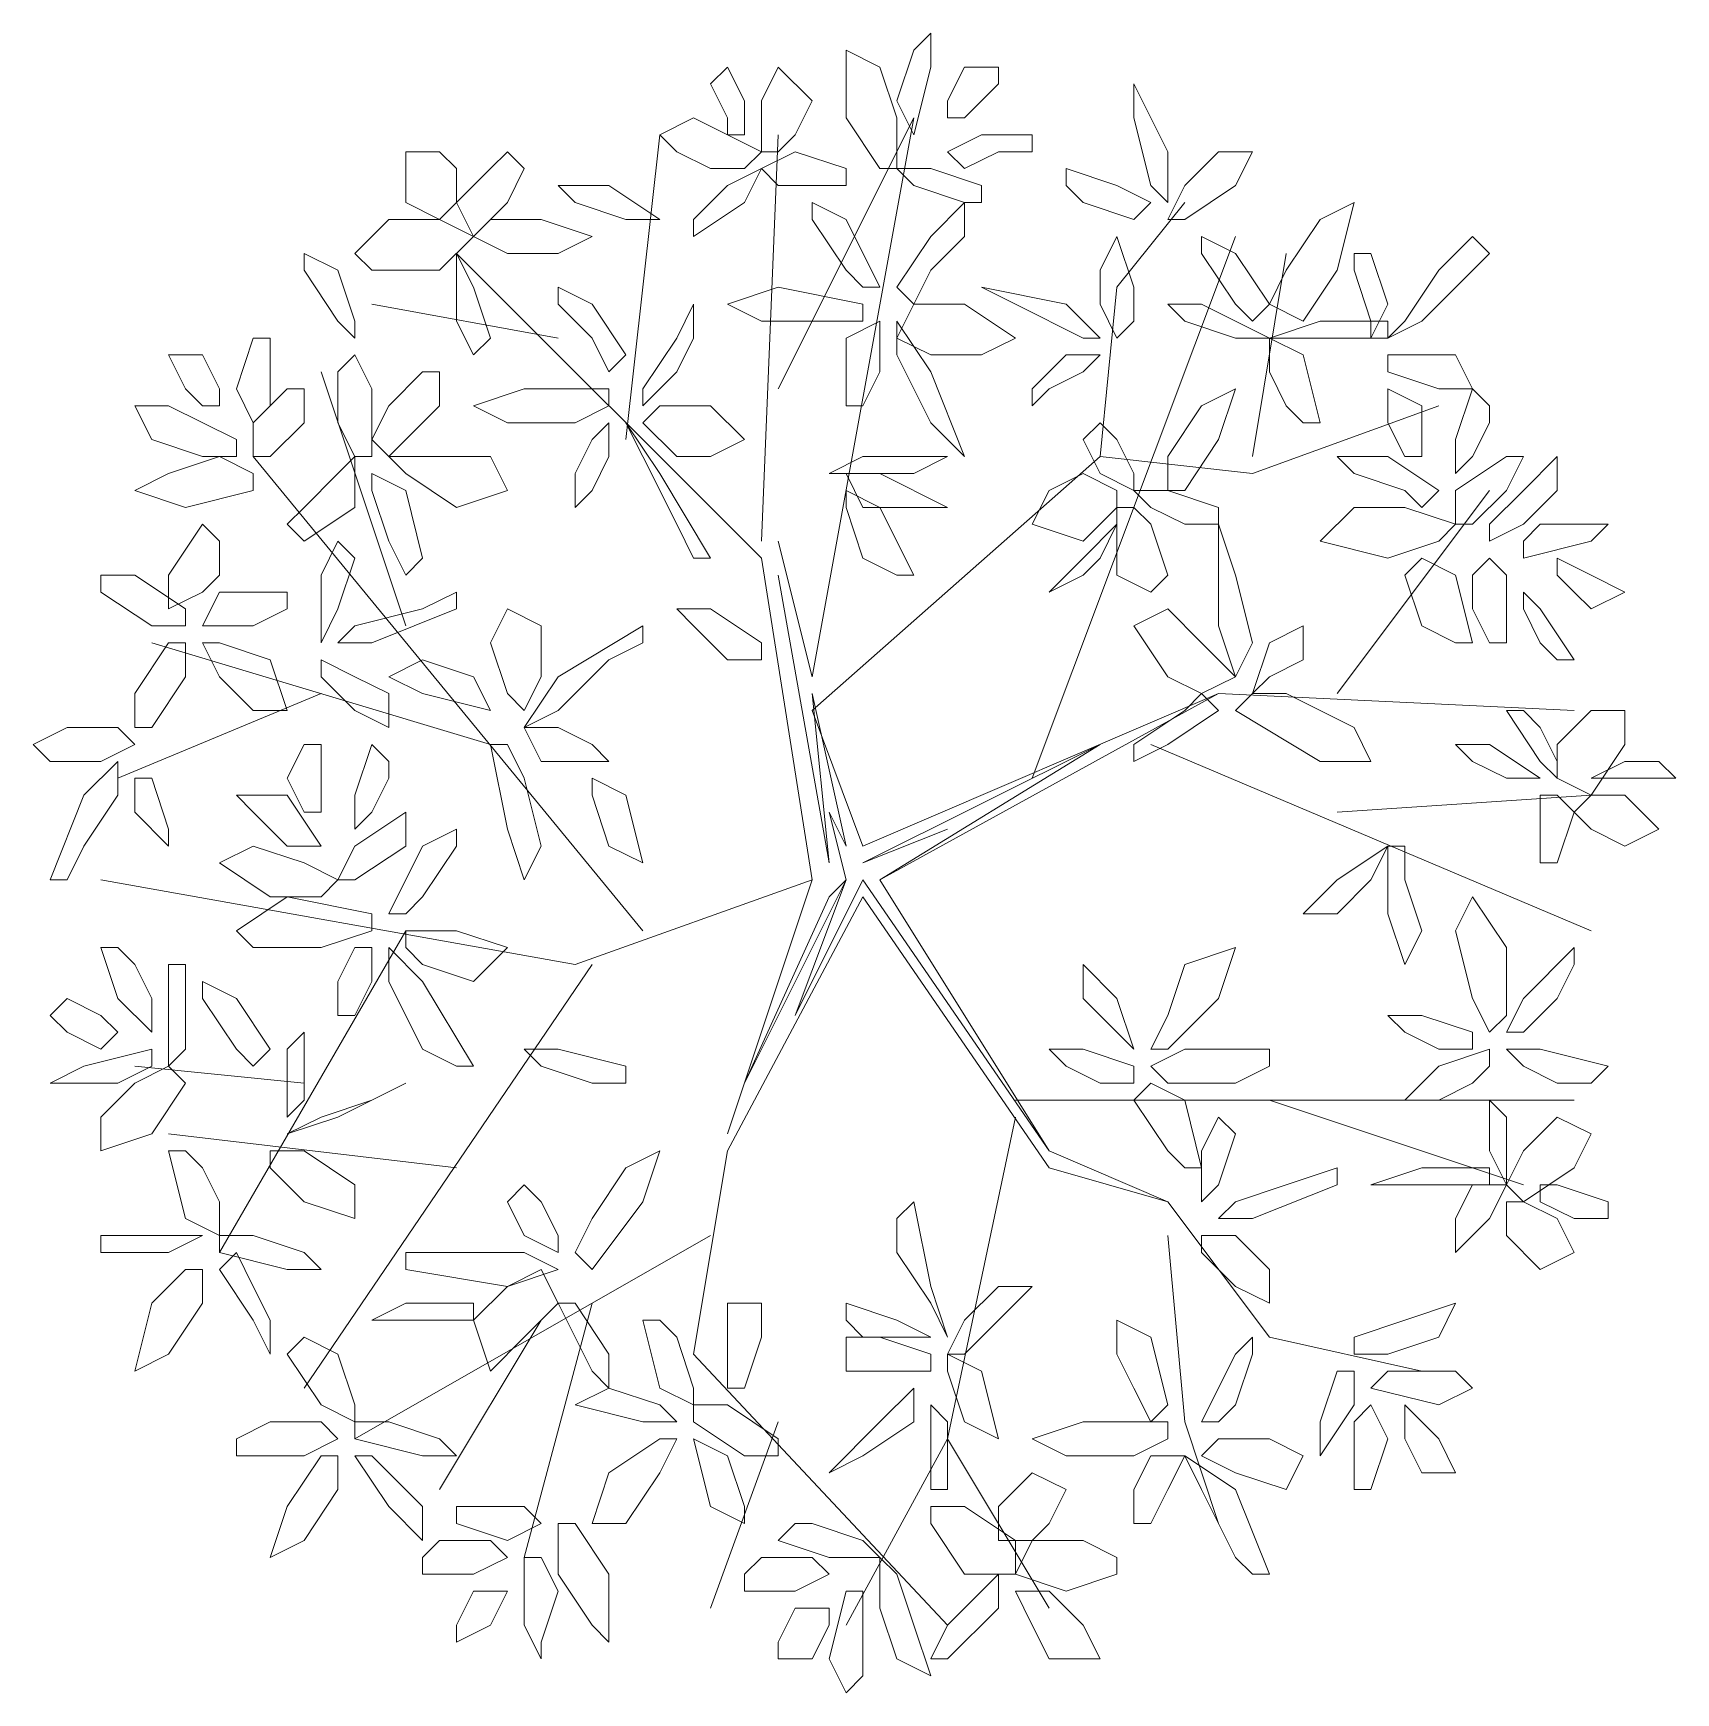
# Model space of a CAD drawing. Header units: millimetres. Extents: x 2529 to 2673, y 1639 to 1859.
# Drawn here: x 2561.78 to 2564.519, y 1718.588 to 1721.356 of the extents above; entities that cross this region are included whole.
import ezdxf

# ---------------------------------------------------------------- set-up
doc = ezdxf.new("R2010")
doc.units = ezdxf.units.MM
doc.layers.add('PDF_0', color=7, linetype='Continuous')

msp = doc.modelspace()

# ---------------------------------------------------------------- linework, layer by layer
at = {"layer": 'PDF_0', "lineweight": 9}
for points in [[(2563.2203, 1721.2426), (2563.2486, 1721.1861), (2563.2768, 1721.299), (2563.2768, 1721.3555), (2563.2486, 1721.3273)], [(2563.2203, 1721.1296), (2563.1921, 1721.1296), (2563.1356, 1721.2143), (2563.1356, 1721.3273), (2563.1921, 1721.299), (2563.2203, 1721.2143)], [(2562.9379, 1721.1861), (2562.9662, 1721.1861), (2562.9662, 1721.2426), (2562.9379, 1721.299), (2562.9097, 1721.2708), (2562.9379, 1721.2143)], [(2563.0227, 1721.1578), (2562.9944, 1721.1578), (2562.9944, 1721.2426), (2563.0227, 1721.299), (2563.0791, 1721.2426), (2563.0509, 1721.1861)], [(2563.305, 1721.2143), (2563.305, 1721.2426), (2563.3333, 1721.299), (2563.3898, 1721.299), (2563.3898, 1721.2708), (2563.3333, 1721.2143)], [(2563.6157, 1721.2143), (2563.6157, 1721.2708), (2563.6722, 1721.1578), (2563.6722, 1721.0731), (2563.6439, 1721.1014)], [(2562.9097, 1721.1296), (2562.8532, 1721.1578), (2562.825, 1721.1861), (2562.8815, 1721.2143), (2562.9944, 1721.1578), (2562.9662, 1721.1296)], [(2563.3898, 1721.1578), (2563.3333, 1721.1296), (2563.305, 1721.1578), (2563.3615, 1721.1861), (2563.4462, 1721.1861), (2563.4462, 1721.1578)], [(2562.4861, 1721.1296), (2562.4861, 1721.0731), (2562.4579, 1721.0449), (2562.4014, 1721.0731), (2562.4014, 1721.1578), (2562.4579, 1721.1578)], [(2562.5708, 1721.1578), (2562.5991, 1721.1296), (2562.5708, 1721.0731), (2562.5143, 1721.0166), (2562.4861, 1721.0731), (2562.5426, 1721.1296)], [(2563.0791, 1721.1014), (2563.0227, 1721.1014), (2562.9944, 1721.1296), (2563.0509, 1721.1578), (2563.1356, 1721.1296), (2563.1356, 1721.1014)], [(2563.6722, 1721.0449), (2563.7004, 1721.0449), (2563.7851, 1721.1014), (2563.8134, 1721.1578), (2563.7569, 1721.1578), (2563.7004, 1721.1014)], [(2562.9097, 1721.0731), (2562.9379, 1721.1014), (2562.9944, 1721.1296), (2562.9662, 1721.0731), (2562.8815, 1721.0166), (2562.8815, 1721.0449)], [(2563.3333, 1721.0731), (2563.2486, 1721.1014), (2563.2203, 1721.1296), (2563.2768, 1721.1296), (2563.3615, 1721.1014), (2563.3615, 1721.0731)], [(2563.531, 1721.0731), (2563.6157, 1721.0449), (2563.6439, 1721.0731), (2563.5874, 1721.1014), (2563.5027, 1721.1296), (2563.5027, 1721.1014)], [(2562.7685, 1721.0449), (2562.825, 1721.0449), (2562.7403, 1721.1014), (2562.6555, 1721.1014), (2562.6838, 1721.0731)], [(2563.1356, 1720.9602), (2563.0791, 1721.0449), (2563.0791, 1721.0731), (2563.1356, 1721.0449), (2563.1921, 1720.9319), (2563.1638, 1720.9319)], [(2563.2768, 1720.9602), (2563.3333, 1721.0166), (2563.3333, 1721.0731), (2563.2768, 1721.0166), (2563.2203, 1720.9319), (2563.2486, 1720.9037)], [(2563.8416, 1720.9037), (2563.8981, 1720.8754), (2563.9546, 1720.9602), (2563.9828, 1721.0731), (2563.9263, 1721.0449), (2563.8698, 1720.9602)], [(2562.3731, 1721.0449), (2562.4579, 1721.0449), (2562.5143, 1721.0166), (2562.4579, 1720.9602), (2562.3449, 1720.9602), (2562.3167, 1720.9884)], [(2562.5143, 1721.0166), (2562.5426, 1721.0449), (2562.6273, 1721.0449), (2562.712, 1721.0166), (2562.6555, 1720.9884), (2562.5708, 1720.9884)], [(2563.5874, 1720.8472), (2563.6157, 1720.8754), (2563.6157, 1720.9319), (2563.5874, 1721.0166), (2563.5592, 1720.9602), (2563.5592, 1720.9037)], [(2563.7851, 1720.9037), (2563.7286, 1720.9884), (2563.7286, 1721.0166), (2563.7851, 1720.9884), (2563.8416, 1720.9037), (2563.8134, 1720.8754)], [(2564.124, 1720.9602), (2564.0675, 1720.8754), (2564.0393, 1720.8472), (2564.0958, 1720.8754), (2564.2087, 1720.9884), (2564.1805, 1721.0166)], [(2562.2884, 1720.8754), (2562.2319, 1720.9602), (2562.2319, 1720.9884), (2562.2884, 1720.9602), (2562.3167, 1720.8754), (2562.3167, 1720.8472)], [(2562.4861, 1720.8754), (2562.4861, 1720.9602), (2562.4861, 1720.9884), (2562.5143, 1720.9319), (2562.5426, 1720.8472), (2562.5143, 1720.819)], [(2563.9828, 1720.9602), (2564.011, 1720.8754), (2564.011, 1720.8472), (2564.0393, 1720.9037), (2564.011, 1720.9884), (2563.9828, 1720.9884)], [(2562.712, 1720.8472), (2562.6555, 1720.9037), (2562.6555, 1720.9319), (2562.712, 1720.9037), (2562.7685, 1720.819), (2562.7403, 1720.7907)], [(2563.1074, 1720.8754), (2562.9944, 1720.8754), (2562.9379, 1720.9037), (2563.0227, 1720.9319), (2563.1638, 1720.9037), (2563.1638, 1720.8754)], [(2563.418, 1720.9037), (2563.3615, 1720.9319), (2563.5027, 1720.9037), (2563.5592, 1720.8472), (2563.531, 1720.8472)], [(2562.8532, 1720.7907), (2562.8815, 1720.8472), (2562.8815, 1720.9037), (2562.8532, 1720.8472), (2562.7967, 1720.7625), (2562.7967, 1720.7342)], [(2563.2203, 1720.8472), (2563.2486, 1720.9037), (2563.3333, 1720.9037), (2563.418, 1720.8472), (2563.3615, 1720.819), (2563.2768, 1720.819)], [(2563.7851, 1720.8472), (2563.7004, 1720.8754), (2563.6722, 1720.9037), (2563.7286, 1720.9037), (2563.8416, 1720.8472), (2563.8134, 1720.8472)], [(2563.1356, 1720.7342), (2563.1638, 1720.7342), (2563.1921, 1720.7907), (2563.1921, 1720.8754), (2563.1356, 1720.8472), (2563.1356, 1720.7907)], [(2563.2768, 1720.706), (2563.3333, 1720.6495), (2563.2768, 1720.7907), (2563.2203, 1720.8754), (2563.2203, 1720.819)], [(2563.9828, 1720.8472), (2563.8981, 1720.8472), (2563.8416, 1720.8472), (2563.9263, 1720.8754), (2564.0393, 1720.8754), (2564.0393, 1720.8472)], [(2562.1755, 1720.819), (2562.1755, 1720.7342), (2562.1472, 1720.706), (2562.119, 1720.7625), (2562.1472, 1720.8472), (2562.1755, 1720.8472)], [(2563.8698, 1720.7342), (2563.8416, 1720.7907), (2563.8416, 1720.8472), (2563.8981, 1720.819), (2563.9263, 1720.706), (2563.8981, 1720.706)], [(2562.0907, 1720.7342), (2562.0625, 1720.7342), (2562.0343, 1720.7625), (2562.006, 1720.819), (2562.0625, 1720.819), (2562.0907, 1720.7625)], [(2562.2884, 1720.706), (2562.2884, 1720.7907), (2562.3167, 1720.819), (2562.3449, 1720.7625), (2562.3449, 1720.6495), (2562.3167, 1720.6495)], [(2563.4745, 1720.7625), (2563.531, 1720.7907), (2563.5592, 1720.819), (2563.5027, 1720.819), (2563.4462, 1720.7625), (2563.4462, 1720.7342)], [(2564.0393, 1720.819), (2564.0393, 1720.7907), (2564.124, 1720.7625), (2564.1805, 1720.7625), (2564.1522, 1720.819), (2564.0958, 1720.819)], [(2562.3731, 1720.7342), (2562.4296, 1720.7907), (2562.4579, 1720.7907), (2562.4579, 1720.7342), (2562.3731, 1720.6495), (2562.3449, 1720.6778)], [(2562.2319, 1720.706), (2562.1755, 1720.6495), (2562.1472, 1720.6495), (2562.1472, 1720.706), (2562.2037, 1720.7625), (2562.2319, 1720.7625)], [(2562.6838, 1720.706), (2562.5708, 1720.706), (2562.5143, 1720.7342), (2562.5991, 1720.7625), (2562.7403, 1720.7625), (2562.7403, 1720.7342)], [(2563.6722, 1720.593), (2563.7004, 1720.593), (2563.7569, 1720.6778), (2563.7851, 1720.7625), (2563.7286, 1720.7342), (2563.6722, 1720.6495)], [(2564.0958, 1720.6495), (2564.0675, 1720.6495), (2564.0393, 1720.706), (2564.0393, 1720.7625), (2564.0958, 1720.7342), (2564.0958, 1720.6778)], [(2564.2087, 1720.706), (2564.1805, 1720.6495), (2564.1522, 1720.6213), (2564.1522, 1720.6778), (2564.1805, 1720.7625), (2564.2087, 1720.7342)], [(2562.0625, 1720.6495), (2561.9778, 1720.6778), (2561.9495, 1720.7342), (2562.006, 1720.7342), (2562.119, 1720.6778), (2562.119, 1720.6495)], [(2562.7967, 1720.706), (2562.825, 1720.7342), (2562.9097, 1720.7342), (2562.9662, 1720.6778), (2562.9097, 1720.6495), (2562.8532, 1720.6495)], [(2562.6838, 1720.5648), (2562.712, 1720.593), (2562.7403, 1720.6495), (2562.7403, 1720.706), (2562.712, 1720.6778), (2562.6838, 1720.6213)], [(2562.8532, 1720.5366), (2562.7967, 1720.6495), (2562.7685, 1720.706), (2562.825, 1720.6213), (2562.9097, 1720.4801), (2562.8815, 1720.4801)], [(2563.5874, 1720.6778), (2563.6157, 1720.6213), (2563.6157, 1720.593), (2563.5592, 1720.6213), (2563.531, 1720.6778), (2563.5592, 1720.706)], [(2562.1472, 1720.6213), (2562.1472, 1720.593), (2562.0343, 1720.5648), (2561.9495, 1720.593), (2562.006, 1720.6213), (2562.0907, 1720.6495)], [(2562.2319, 1720.5648), (2562.2884, 1720.6213), (2562.3167, 1720.6495), (2562.3167, 1720.5648), (2562.2319, 1720.5083), (2562.2037, 1720.5366)], [(2562.3731, 1720.6495), (2562.4014, 1720.6213), (2562.4861, 1720.5648), (2562.5708, 1720.593), (2562.5426, 1720.6495), (2562.4579, 1720.6495)], [(2563.2486, 1720.6213), (2563.305, 1720.6495), (2563.1638, 1720.6495), (2563.1074, 1720.6213), (2563.1638, 1720.6213)], [(2564.0675, 1720.593), (2563.9828, 1720.6213), (2563.9546, 1720.6495), (2564.0393, 1720.6495), (2564.124, 1720.593), (2564.0958, 1720.5648)], [(2564.237, 1720.593), (2564.1805, 1720.5366), (2564.1522, 1720.5366), (2564.1522, 1720.593), (2564.237, 1720.6495), (2564.2652, 1720.6495)], [(2564.2087, 1720.5083), (2564.2087, 1720.5366), (2564.2652, 1720.593), (2564.3217, 1720.6495), (2564.3217, 1720.593), (2564.2652, 1720.5366)], [(2562.3731, 1720.5083), (2562.3449, 1720.593), (2562.3449, 1720.6213), (2562.4014, 1720.593), (2562.4296, 1720.4801), (2562.4014, 1720.4518)], [(2563.2486, 1720.5648), (2563.305, 1720.5648), (2563.1921, 1720.6213), (2563.1356, 1720.6213), (2563.1638, 1720.5648)], [(2563.5874, 1720.593), (2563.5874, 1720.5648), (2563.531, 1720.5083), (2563.4462, 1720.5366), (2563.4745, 1720.593), (2563.531, 1720.6213)], [(2563.1638, 1720.4801), (2563.1356, 1720.5648), (2563.1356, 1720.593), (2563.1921, 1720.5648), (2563.2486, 1720.4518), (2563.2203, 1720.4518)], [(2563.7004, 1720.5366), (2563.6439, 1720.5648), (2563.6157, 1720.593), (2563.6722, 1720.593), (2563.7569, 1720.5648), (2563.7569, 1720.5366)], [(2563.6439, 1720.5366), (2563.6722, 1720.4518), (2563.6439, 1720.4236), (2563.5874, 1720.4518), (2563.5874, 1720.5648), (2563.6157, 1720.5648)], [(2564.1522, 1720.5366), (2564.124, 1720.5083), (2564.0393, 1720.4801), (2563.9263, 1720.5083), (2563.9828, 1720.5648), (2564.0675, 1720.5648)], [(2562.0907, 1720.4518), (2562.0625, 1720.4236), (2562.006, 1720.3954), (2562.006, 1720.4518), (2562.0625, 1720.5366), (2562.0907, 1720.5083)], [(2563.5874, 1720.5366), (2563.531, 1720.4801), (2563.4745, 1720.4236), (2563.531, 1720.4518), (2563.5592, 1720.4801)], [(2563.7851, 1720.4518), (2563.8134, 1720.3389), (2563.7851, 1720.2824), (2563.7569, 1720.3671), (2563.7569, 1720.5083), (2563.7569, 1720.5366)], [(2564.2934, 1720.5366), (2564.3782, 1720.5366), (2564.4064, 1720.5366), (2564.3782, 1720.5083), (2564.2652, 1720.4801), (2564.2652, 1720.5083)], [(2562.2602, 1720.4518), (2562.2602, 1720.3954), (2562.2602, 1720.3389), (2562.2884, 1720.3954), (2562.3167, 1720.4801), (2562.2884, 1720.5083)], [(2564.0958, 1720.3671), (2564.0675, 1720.4518), (2564.0958, 1720.4801), (2564.1522, 1720.4518), (2564.1805, 1720.3389), (2564.1522, 1720.3389)], [(2564.1805, 1720.3954), (2564.1805, 1720.4518), (2564.2087, 1720.4801), (2564.237, 1720.4518), (2564.237, 1720.3389), (2564.2087, 1720.3389)], [(2564.3217, 1720.4518), (2564.3217, 1720.4801), (2564.3782, 1720.4518), (2564.4346, 1720.4236), (2564.3782, 1720.3954), (2564.3499, 1720.4236)], [(2561.9495, 1720.4518), (2562.0343, 1720.3954), (2562.0343, 1720.3671), (2561.9778, 1720.3671), (2561.8931, 1720.4236), (2561.8931, 1720.4518)], [(2562.2037, 1720.4236), (2562.2037, 1720.3954), (2562.1472, 1720.3671), (2562.0625, 1720.3671), (2562.0907, 1720.4236), (2562.1472, 1720.4236)], [(2562.4296, 1720.3954), (2562.3167, 1720.3671), (2562.2884, 1720.3389), (2562.3449, 1720.3389), (2562.4861, 1720.3954), (2562.4861, 1720.4236)], [(2564.2934, 1720.3389), (2564.2652, 1720.3954), (2564.2652, 1720.4236), (2564.2934, 1720.3954), (2564.3499, 1720.3106), (2564.3217, 1720.3106)], [(2562.5991, 1720.2259), (2562.5708, 1720.2542), (2562.5426, 1720.3389), (2562.5708, 1720.3954), (2562.6273, 1720.3671), (2562.6273, 1720.2824)], [(2562.9379, 1720.3106), (2562.8815, 1720.3671), (2562.8532, 1720.3954), (2562.9097, 1720.3954), (2562.9944, 1720.3389), (2562.9944, 1720.3106)], [(2563.7851, 1720.2824), (2563.7286, 1720.2542), (2563.6722, 1720.2824), (2563.6157, 1720.3671), (2563.6722, 1720.3954), (2563.7286, 1720.3389)], [(2562.7403, 1720.3106), (2562.6555, 1720.2259), (2562.5991, 1720.1977), (2562.6555, 1720.2824), (2562.7967, 1720.3671), (2562.7967, 1720.3389)], [(2563.8981, 1720.3671), (2563.8416, 1720.3389), (2563.8134, 1720.2542), (2563.8416, 1720.2824), (2563.8981, 1720.3106)], [(2561.9495, 1720.2542), (2562.006, 1720.3389), (2562.0343, 1720.3389), (2562.0343, 1720.2824), (2561.9778, 1720.1977), (2561.9495, 1720.1977)], [(2562.0625, 1720.3389), (2562.0907, 1720.3389), (2562.1755, 1720.3106), (2562.2037, 1720.2259), (2562.1472, 1720.2259), (2562.0907, 1720.2824)], [(2562.2602, 1720.3106), (2562.2602, 1720.2824), (2562.3167, 1720.2259), (2562.3731, 1720.1977), (2562.3731, 1720.2542), (2562.3167, 1720.2824)], [(2562.5143, 1720.2824), (2562.5426, 1720.2259), (2562.4296, 1720.2542), (2562.3731, 1720.2824), (2562.4296, 1720.3106)], [(2563.7004, 1720.2259), (2563.6157, 1720.1694), (2563.6157, 1720.1412), (2563.6722, 1720.1694), (2563.7569, 1720.2259), (2563.7286, 1720.2542)], [(2563.8698, 1720.2542), (2563.9828, 1720.1977), (2564.011, 1720.1412), (2563.9263, 1720.1412), (2563.7851, 1720.2259), (2563.8134, 1720.2542)], [(2564.2934, 1720.1977), (2564.3217, 1720.1412), (2564.3217, 1720.113), (2564.2934, 1720.1412), (2564.237, 1720.2259), (2564.2652, 1720.2259)], [(2564.3217, 1720.1694), (2564.3782, 1720.2259), (2564.4346, 1720.2259), (2564.4346, 1720.1694), (2564.3782, 1720.0847), (2564.3217, 1720.113)], [(2561.9495, 1720.1694), (2561.9213, 1720.1977), (2561.8366, 1720.1977), (2561.7801, 1720.1694), (2561.8083, 1720.1412), (2561.8931, 1720.1412)], [(2562.7403, 1720.1412), (2562.712, 1720.1694), (2562.6555, 1720.1977), (2562.5991, 1720.1977), (2562.6273, 1720.1412), (2562.6838, 1720.1412)], [(2562.2602, 1720.0565), (2562.2319, 1720.0565), (2562.2037, 1720.113), (2562.2319, 1720.1694), (2562.2602, 1720.1694), (2562.2602, 1720.113)], [(2562.3731, 1720.113), (2562.3449, 1720.0565), (2562.3167, 1720.0282), (2562.3167, 1720.0847), (2562.3449, 1720.1694), (2562.3731, 1720.1412)], [(2562.5991, 1720.113), (2562.6273, 1720), (2562.5991, 1719.9435), (2562.5708, 1720.0282), (2562.5426, 1720.1694), (2562.5708, 1720.1694)], [(2564.237, 1720.113), (2564.2934, 1720.113), (2564.2087, 1720.1694), (2564.1522, 1720.1694), (2564.1805, 1720.1412)], [(2561.8648, 1720), (2561.9213, 1720.0847), (2561.9213, 1720.1412), (2561.8648, 1720.0847), (2561.8083, 1719.9435), (2561.8366, 1719.9435)], [(2564.3782, 1720.113), (2564.4064, 1720.113), (2564.4629, 1720.113), (2564.5194, 1720.113), (2564.4911, 1720.1412), (2564.4346, 1720.1412)], [(2562.006, 1720.0282), (2562.006, 1720), (2561.9495, 1720.0565), (2561.9495, 1720.113), (2561.9778, 1720.113)], [(2562.7403, 1720), (2562.7967, 1719.9718), (2562.7685, 1720.0847), (2562.712, 1720.113), (2562.712, 1720.0847)], [(2562.2037, 1720), (2562.2602, 1720), (2562.2037, 1720.0847), (2562.119, 1720.0847), (2562.1472, 1720.0565)], [(2564.2934, 1720), (2564.2934, 1720.0847), (2564.3217, 1720.0847), (2564.3499, 1720.0565), (2564.3217, 1719.9718), (2564.2934, 1719.9718)], [(2564.3499, 1720.0565), (2564.3782, 1720.0847), (2564.4346, 1720.0847), (2564.4911, 1720.0282), (2564.4346, 1720), (2564.3782, 1720.0282)], [(2562.4014, 1720), (2562.4014, 1720.0565), (2562.3167, 1720), (2562.2884, 1719.9435), (2562.3167, 1719.9435)], [(2562.4296, 1719.9153), (2562.4861, 1720), (2562.4861, 1720.0282), (2562.4296, 1720), (2562.3731, 1719.887), (2562.4014, 1719.887)], [(2562.2884, 1719.9435), (2562.2602, 1719.9153), (2562.1755, 1719.9153), (2562.0907, 1719.9718), (2562.1472, 1720), (2562.2319, 1719.9718)], [(2564.011, 1719.9435), (2564.0393, 1720), (2563.9546, 1719.9435), (2563.8981, 1719.887), (2563.9546, 1719.887)], [(2564.0675, 1719.9435), (2564.0958, 1719.8588), (2564.0675, 1719.8023), (2564.0393, 1719.887), (2564.0393, 1720), (2564.0675, 1720)], [(2562.2602, 1719.8306), (2562.1472, 1719.8306), (2562.119, 1719.8588), (2562.2037, 1719.9153), (2562.3449, 1719.887), (2562.3449, 1719.8588)], [(2564.2087, 1719.6894), (2564.237, 1719.7176), (2564.237, 1719.8306), (2564.1805, 1719.9153), (2564.1522, 1719.8588), (2564.1805, 1719.7458)], [(2562.4014, 1719.8306), (2562.4014, 1719.8588), (2562.4861, 1719.8588), (2562.5708, 1719.8306), (2562.5143, 1719.7741), (2562.4296, 1719.8023)], [(2561.9495, 1719.8023), (2561.9778, 1719.7458), (2561.9778, 1719.6894), (2561.9213, 1719.7458), (2561.8931, 1719.8306), (2561.9213, 1719.8306)], [(2562.2884, 1719.7176), (2562.3167, 1719.7176), (2562.3449, 1719.7741), (2562.3449, 1719.8306), (2562.3167, 1719.8306), (2562.2884, 1719.7741)], [(2562.4296, 1719.6611), (2562.3731, 1719.7741), (2562.3731, 1719.8306), (2562.4296, 1719.7741), (2562.5143, 1719.6329), (2562.4861, 1719.6329)], [(2563.6439, 1719.6611), (2563.6722, 1719.6611), (2563.7569, 1719.7458), (2563.7851, 1719.8306), (2563.7004, 1719.8023), (2563.6722, 1719.7176)], [(2564.3217, 1719.7458), (2564.2652, 1719.6894), (2564.237, 1719.6894), (2564.2652, 1719.7458), (2564.3499, 1719.8306), (2564.3499, 1719.8023)], [(2562.0343, 1719.7458), (2562.0343, 1719.6611), (2562.006, 1719.6329), (2562.006, 1719.6894), (2562.006, 1719.8023), (2562.0343, 1719.8023)], [(2563.5874, 1719.6894), (2563.6157, 1719.6611), (2563.5874, 1719.7458), (2563.531, 1719.8023), (2563.531, 1719.7458)], [(2562.119, 1719.6611), (2562.0625, 1719.7458), (2562.0625, 1719.7741), (2562.119, 1719.7458), (2562.1755, 1719.6611), (2562.1472, 1719.6329)], [(2561.9213, 1719.6894), (2561.8931, 1719.6611), (2561.8366, 1719.6894), (2561.8083, 1719.7176), (2561.8366, 1719.7458), (2561.8931, 1719.7176)], [(2564.124, 1719.6611), (2564.0675, 1719.6894), (2564.0393, 1719.7176), (2564.0958, 1719.7176), (2564.1805, 1719.6894), (2564.1805, 1719.6611)], [(2562.2037, 1719.6611), (2562.2319, 1719.6894), (2562.2319, 1719.5764), (2562.2037, 1719.5482), (2562.2037, 1719.5764)], [(2561.9213, 1719.6047), (2561.8366, 1719.6047), (2561.8083, 1719.6047), (2561.8648, 1719.6329), (2561.9778, 1719.6611), (2561.9778, 1719.6329)], [(2562.712, 1719.6047), (2562.6273, 1719.6329), (2562.5991, 1719.6611), (2562.6555, 1719.6611), (2562.7685, 1719.6329), (2562.7685, 1719.6047)], [(2563.5592, 1719.6047), (2563.5027, 1719.6329), (2563.4745, 1719.6611), (2563.531, 1719.6611), (2563.6157, 1719.6329), (2563.6157, 1719.6047)], [(2563.7851, 1719.6047), (2563.6722, 1719.6047), (2563.6439, 1719.6329), (2563.7004, 1719.6611), (2563.8416, 1719.6611), (2563.8416, 1719.6329)], [(2564.1805, 1719.6047), (2564.124, 1719.5764), (2564.0675, 1719.5764), (2564.124, 1719.6329), (2564.2087, 1719.6611), (2564.2087, 1719.6329)], [(2564.3217, 1719.6047), (2564.2652, 1719.6329), (2564.237, 1719.6611), (2564.2934, 1719.6611), (2564.4064, 1719.6329), (2564.3782, 1719.6047)], [(2562.006, 1719.6329), (2562.0343, 1719.6047), (2561.9778, 1719.5199), (2561.8931, 1719.4917), (2561.8931, 1719.5482), (2561.9495, 1719.6047)], [(2562.3449, 1719.5764), (2562.4014, 1719.6047), (2562.2884, 1719.5482), (2562.2037, 1719.5199), (2562.2602, 1719.5482)], [(2563.6722, 1719.4917), (2563.6157, 1719.5764), (2563.6439, 1719.6047), (2563.7004, 1719.5764), (2563.7286, 1719.4635), (2563.7004, 1719.4635)], [(2564.237, 1719.5482), (2564.2087, 1719.5764), (2564.2087, 1719.4917), (2564.237, 1719.4352), (2564.237, 1719.4635)], [(2563.7286, 1719.4917), (2563.7286, 1719.4352), (2563.7286, 1719.407), (2563.7569, 1719.4352), (2563.7851, 1719.5199), (2563.7569, 1719.5482)], [(2564.2652, 1719.4917), (2564.3217, 1719.5482), (2564.3782, 1719.5199), (2564.3499, 1719.4635), (2564.2652, 1719.407), (2564.237, 1719.4352)], [(2562.0625, 1719.4635), (2562.0907, 1719.407), (2562.0907, 1719.3505), (2562.0343, 1719.3787), (2562.006, 1719.4917), (2562.0343, 1719.4917)], [(2562.1755, 1719.4917), (2562.1755, 1719.4635), (2562.2319, 1719.407), (2562.3167, 1719.3787), (2562.3167, 1719.4352), (2562.2319, 1719.4917)], [(2562.712, 1719.3787), (2562.7685, 1719.4635), (2562.825, 1719.4917), (2562.7967, 1719.407), (2562.712, 1719.294), (2562.6838, 1719.3223)], [(2563.8698, 1719.4352), (2563.7851, 1719.407), (2563.7569, 1719.3787), (2563.8134, 1719.3787), (2563.9546, 1719.4352), (2563.9546, 1719.4635)], [(2564.1522, 1719.4352), (2564.0675, 1719.4352), (2564.011, 1719.4352), (2564.0958, 1719.4635), (2564.2087, 1719.4635), (2564.2087, 1719.4352)], [(2562.5991, 1719.4352), (2562.5708, 1719.407), (2562.5991, 1719.3505), (2562.6555, 1719.3223), (2562.6555, 1719.3505), (2562.6273, 1719.407)], [(2564.1522, 1719.3787), (2564.1522, 1719.3223), (2564.2087, 1719.3787), (2564.237, 1719.4352), (2564.1805, 1719.4352)], [(2564.2934, 1719.4352), (2564.2934, 1719.407), (2564.3499, 1719.3787), (2564.4064, 1719.3787), (2564.4064, 1719.407), (2564.3217, 1719.4352)], [(2563.2203, 1719.3223), (2563.2768, 1719.2375), (2563.305, 1719.1811), (2563.2768, 1719.2658), (2563.2486, 1719.407), (2563.2203, 1719.3787)], [(2564.237, 1719.407), (2564.2652, 1719.407), (2564.3217, 1719.3787), (2564.3499, 1719.3223), (2564.2934, 1719.294), (2564.237, 1719.3505)], [(2561.9495, 1719.3505), (2562.0343, 1719.3505), (2562.0625, 1719.3505), (2562.006, 1719.3223), (2561.8931, 1719.3223), (2561.8931, 1719.3505)], [(2562.1472, 1719.3505), (2562.2319, 1719.3223), (2562.2602, 1719.294), (2562.2037, 1719.294), (2562.0907, 1719.3223), (2562.0907, 1719.3505)], [(2563.7286, 1719.3505), (2563.7286, 1719.3223), (2563.7851, 1719.2658), (2563.8416, 1719.2375), (2563.8416, 1719.294), (2563.7851, 1719.3505)], [(2562.1472, 1719.2658), (2562.1755, 1719.2093), (2562.1755, 1719.1528), (2562.1472, 1719.2093), (2562.0907, 1719.294), (2562.119, 1719.3223)], [(2562.4861, 1719.3223), (2562.5991, 1719.3223), (2562.6555, 1719.294), (2562.5708, 1719.2658), (2562.4014, 1719.294), (2562.4014, 1719.3223)], [(2562.0625, 1719.294), (2562.0343, 1719.294), (2561.9778, 1719.2375), (2561.9495, 1719.1246), (2562.006, 1719.1528), (2562.0625, 1719.2375)], [(2562.6273, 1719.294), (2562.6555, 1719.2375), (2562.5991, 1719.1811), (2562.5426, 1719.1246), (2562.5143, 1719.2093), (2562.5708, 1719.2658)], [(2563.305, 1719.1528), (2563.3333, 1719.1528), (2563.3898, 1719.2093), (2563.4462, 1719.2658), (2563.3898, 1719.2658), (2563.3333, 1719.2093)], [(2562.4579, 1719.2093), (2562.3731, 1719.2093), (2562.3449, 1719.2093), (2562.4014, 1719.2375), (2562.5143, 1719.2375), (2562.5143, 1719.2093)], [(2562.6838, 1719.1811), (2562.712, 1719.1246), (2562.7403, 1719.0963), (2562.7403, 1719.1528), (2562.6838, 1719.2375), (2562.6555, 1719.2375)], [(2562.9379, 1719.1528), (2562.9379, 1719.2375), (2562.9944, 1719.2375), (2562.9944, 1719.1811), (2562.9662, 1719.0963), (2562.9379, 1719.0963)], [(2563.1638, 1719.1811), (2563.2203, 1719.1811), (2563.2768, 1719.1811), (2563.2203, 1719.2093), (2563.1356, 1719.2375), (2563.1356, 1719.2093)], [(2563.9828, 1719.1528), (2563.9828, 1719.1811), (2564.0675, 1719.2093), (2564.1522, 1719.2375), (2564.124, 1719.1811), (2564.0393, 1719.1528)], [(2562.8532, 1719.1811), (2562.8815, 1719.0963), (2562.8815, 1719.0681), (2562.825, 1719.0963), (2562.7967, 1719.2093), (2562.825, 1719.2093)], [(2563.6157, 1719.0963), (2563.5874, 1719.1528), (2563.5874, 1719.2093), (2563.6439, 1719.1811), (2563.6722, 1719.0681), (2563.6439, 1719.0399)], [(2562.2884, 1719.1528), (2562.3167, 1719.0681), (2562.3167, 1719.0399), (2562.2602, 1719.0681), (2562.2037, 1719.1528), (2562.2319, 1719.1811)], [(2563.2768, 1719.1246), (2563.2768, 1719.1528), (2563.1921, 1719.1811), (2563.1356, 1719.1811), (2563.1356, 1719.1246), (2563.2203, 1719.1246)], [(2563.7851, 1719.0681), (2563.8134, 1719.1528), (2563.8134, 1719.1811), (2563.7851, 1719.1528), (2563.7286, 1719.0399), (2563.7569, 1719.0399)], [(2563.3333, 1719.0399), (2563.3898, 1719.0116), (2563.3615, 1719.1246), (2563.305, 1719.1528), (2563.305, 1719.1246)], [(2563.9263, 1719.0399), (2563.9263, 1718.9834), (2563.9828, 1719.0681), (2563.9828, 1719.1246), (2563.9546, 1719.1246)], [(2564.0675, 1719.1246), (2564.1522, 1719.1246), (2564.1805, 1719.0963), (2564.124, 1719.0681), (2564.011, 1719.0963), (2564.0393, 1719.1246)], [(2562.7403, 1719.0963), (2562.6838, 1719.0681), (2562.7967, 1719.0399), (2562.8532, 1719.0399), (2562.825, 1719.0681)], [(2563.1638, 1718.9834), (2563.1074, 1718.9551), (2563.1921, 1719.0399), (2563.2486, 1719.0963), (2563.2486, 1719.0399)], [(2562.9379, 1719.0681), (2563.0227, 1719.0116), (2563.0227, 1718.9834), (2562.9662, 1718.9834), (2562.8815, 1719.0399), (2562.8815, 1719.0681)], [(2563.305, 1718.9834), (2563.305, 1719.0399), (2563.2768, 1719.0681), (2563.2768, 1719.0116), (2563.2768, 1718.9269), (2563.305, 1718.9269)], [(2563.9828, 1718.9551), (2563.9828, 1719.0399), (2564.011, 1719.0681), (2564.0393, 1719.0116), (2564.011, 1718.9269), (2563.9828, 1718.9269)], [(2564.0675, 1719.0399), (2564.0675, 1719.0681), (2564.124, 1719.0116), (2564.1522, 1718.9551), (2564.0958, 1718.9551), (2564.0675, 1719.0116)], [(2562.1755, 1719.0399), (2562.2602, 1719.0399), (2562.2884, 1719.0116), (2562.2319, 1718.9834), (2562.119, 1718.9834), (2562.119, 1719.0116)], [(2562.3731, 1719.0399), (2562.4579, 1719.0116), (2562.4861, 1718.9834), (2562.4296, 1718.9834), (2562.3167, 1719.0116), (2562.3167, 1719.0399)], [(2563.6157, 1718.9834), (2563.5027, 1718.9834), (2563.4462, 1719.0116), (2563.531, 1719.0399), (2563.6722, 1719.0399), (2563.6722, 1719.0116)], [(2562.8532, 1719.0116), (2562.825, 1719.0116), (2562.7403, 1718.9551), (2562.712, 1718.8704), (2562.7685, 1718.8704), (2562.825, 1718.9551)], [(2562.9379, 1718.9834), (2562.8815, 1719.0116), (2562.9097, 1718.8987), (2562.9662, 1718.8704), (2562.9662, 1718.8987)], [(2563.7286, 1718.9834), (2563.7569, 1719.0116), (2563.8416, 1719.0116), (2563.8981, 1718.9834), (2563.8698, 1718.9269), (2563.7851, 1718.9551)], [(2562.2884, 1718.9834), (2562.2602, 1718.9834), (2562.2037, 1718.8987), (2562.1755, 1718.8139), (2562.2319, 1718.8422), (2562.2884, 1718.9269)], [(2562.3731, 1718.9551), (2562.4296, 1718.8987), (2562.4296, 1718.8422), (2562.3731, 1718.8987), (2562.3167, 1718.9834), (2562.3449, 1718.9834)], [(2563.6157, 1718.8704), (2563.6439, 1718.8704), (2563.6722, 1718.9269), (2563.7004, 1718.9834), (2563.6439, 1718.9834), (2563.6157, 1718.9269)], [(2563.7851, 1718.8139), (2563.7286, 1718.9269), (2563.7004, 1718.9834), (2563.7851, 1718.9269), (2563.8416, 1718.7857), (2563.8134, 1718.7857)], [(2563.4745, 1718.8704), (2563.4462, 1718.8422), (2563.3898, 1718.8422), (2563.3898, 1718.8987), (2563.4462, 1718.9551), (2563.5027, 1718.9269)], [(2562.5426, 1718.8987), (2562.5991, 1718.8987), (2562.6273, 1718.8704), (2562.5708, 1718.8422), (2562.4861, 1718.8704), (2562.4861, 1718.8987)], [(2563.3333, 1718.8987), (2563.418, 1718.8422), (2563.418, 1718.7857), (2563.3333, 1718.7857), (2563.2768, 1718.8704), (2563.2768, 1718.8987)], [(2562.6555, 1718.8704), (2562.6838, 1718.8704), (2562.7403, 1718.7857), (2562.7403, 1718.6727), (2562.712, 1718.701), (2562.6555, 1718.7857)], [(2563.0791, 1718.8704), (2563.1638, 1718.8422), (2563.1921, 1718.8139), (2563.1074, 1718.8139), (2563.0227, 1718.8422), (2563.0509, 1718.8704)], [(2562.4579, 1718.8422), (2562.5426, 1718.8422), (2562.5708, 1718.8139), (2562.5143, 1718.7857), (2562.4296, 1718.7857), (2562.4296, 1718.8139)], [(2563.5874, 1718.8139), (2563.5874, 1718.7857), (2563.5027, 1718.7575), (2563.418, 1718.7857), (2563.4462, 1718.8422), (2563.531, 1718.8422)], [(2562.6555, 1718.7575), (2562.6273, 1718.6727), (2562.6273, 1718.6445), (2562.5991, 1718.701), (2562.5991, 1718.8139), (2562.6273, 1718.8139)], [(2562.9944, 1718.8139), (2563.0791, 1718.8139), (2563.1074, 1718.7857), (2563.0509, 1718.7575), (2562.9662, 1718.7575), (2562.9662, 1718.7857)], [(2563.1921, 1718.8139), (2563.2203, 1718.7857), (2563.2486, 1718.701), (2563.2768, 1718.6163), (2563.2203, 1718.6445), (2563.1921, 1718.7292)], [(2563.305, 1718.701), (2563.3615, 1718.7575), (2563.3898, 1718.7857), (2563.3898, 1718.7292), (2563.305, 1718.6445), (2563.2768, 1718.6445)], [(2562.5708, 1718.7575), (2562.5426, 1718.701), (2562.4861, 1718.6727), (2562.4861, 1718.701), (2562.5143, 1718.7575)], [(2563.1638, 1718.701), (2563.1638, 1718.6163), (2563.1356, 1718.588), (2563.1074, 1718.6445), (2563.1356, 1718.7575), (2563.1638, 1718.7575)], [(2563.418, 1718.7575), (2563.4745, 1718.7575), (2563.531, 1718.701), (2563.5592, 1718.6445), (2563.4745, 1718.6445), (2563.4462, 1718.701)], [(2563.1074, 1718.7292), (2563.1074, 1718.701), (2563.0791, 1718.6445), (2563.0227, 1718.6445), (2563.0227, 1718.6727), (2563.0509, 1718.7292)]]:
    msp.add_lwpolyline(points, close=True, dxfattribs=at)
for points in [[(2563.0227, 1720.7625), (2563.2486, 1721.2143), (2563.0791, 1720.2824), (2563.0227, 1720.5083)], [(2562.7685, 1720.6778), (2562.825, 1721.1861)], [(2562.9944, 1720.5083), (2563.0227, 1721.1861)], [(2563.7004, 1721.0731), (2563.5874, 1720.9319), (2563.5592, 1720.6495), (2563.8134, 1720.6213), (2564.124, 1720.7342)], [(2563.4462, 1720.113), (2563.7851, 1721.0166)], [(2562.9379, 1719.5199), (2563.0791, 1719.9435), (2562.9944, 1720.4801), (2562.4861, 1720.9884)], [(2563.8134, 1720.6495), (2563.8698, 1720.9884)], [(2562.6555, 1720.8472), (2562.3449, 1720.9037)], [(2562.4014, 1720.3671), (2562.2602, 1720.7907)], [(2562.7967, 1719.8588), (2562.1472, 1720.6495)], [(2563.5592, 1720.6495), (2563.0791, 1720.2259), (2563.1638, 1720), (2563.7569, 1720.2542), (2563.1921, 1719.9435), (2563.5592, 1720.1694), (2563.1638, 1719.9718)], [(2563.9546, 1720.2542), (2564.2087, 1720.593)], [(2563.0227, 1720.4518), (2563.1074, 1719.9718), (2563.0791, 1720.2542), (2563.1356, 1720), (2563.1074, 1720.0565), (2563.1356, 1719.9435), (2563.1074, 1719.9153), (2562.9662, 1719.6047), (2563.1356, 1719.9435), (2563.0509, 1719.7176), (2563.1638, 1719.9435), (2563.4745, 1719.4917), (2563.1921, 1719.9435), (2563.4745, 1719.4917), (2563.6722, 1719.407)], [(2562.5426, 1720.1694), (2561.9778, 1720.3389)], [(2562.2602, 1720.2542), (2561.9213, 1720.113)], [(2563.7569, 1720.2542), (2564.3499, 1720.2259)], [(2563.6439, 1720.1694), (2564.3782, 1719.8588)], [(2563.9546, 1720.0565), (2564.3782, 1720.0847)], [(2563.1638, 1719.9718), (2563.305, 1720.0282), (2563.1638, 1719.9718)], [(2562.6838, 1719.8023), (2561.8931, 1719.9435)], [(2562.6838, 1719.8023), (2563.0791, 1719.9435), (2562.6838, 1719.8023)], [(2564.0958, 1719.1246), (2563.8416, 1719.1811), (2563.6722, 1719.407), (2563.4745, 1719.4635), (2563.1638, 1719.9153), (2562.9379, 1719.4917), (2562.8815, 1719.1528), (2563.305, 1718.701)], [(2562.4014, 1719.8588), (2562.0907, 1719.3223)], [(2562.712, 1719.8023), (2562.2319, 1719.0963)], [(2562.2319, 1719.6047), (2561.9495, 1719.6329)], [(2563.418, 1719.5764), (2564.3499, 1719.5764)], [(2563.8416, 1719.5764), (2564.2652, 1719.4352)], [(2563.418, 1719.5482), (2563.305, 1719.0116)], [(2562.4861, 1719.4635), (2562.006, 1719.5199)], [(2562.9097, 1719.3505), (2562.3167, 1719.0116)], [(2563.6722, 1719.3505), (2563.7004, 1719.0399), (2563.7569, 1718.8704)], [(2562.712, 1719.2375), (2562.5991, 1718.8139)], [(2562.6273, 1719.2093), (2562.4579, 1718.9269)], [(2563.0227, 1719.0399), (2562.9097, 1718.7292)], [(2563.4745, 1718.7292), (2563.305, 1719.0116), (2563.1356, 1718.701)]]:
    msp.add_lwpolyline(points, dxfattribs=at)

doc.saveas('drawing.dxf')
